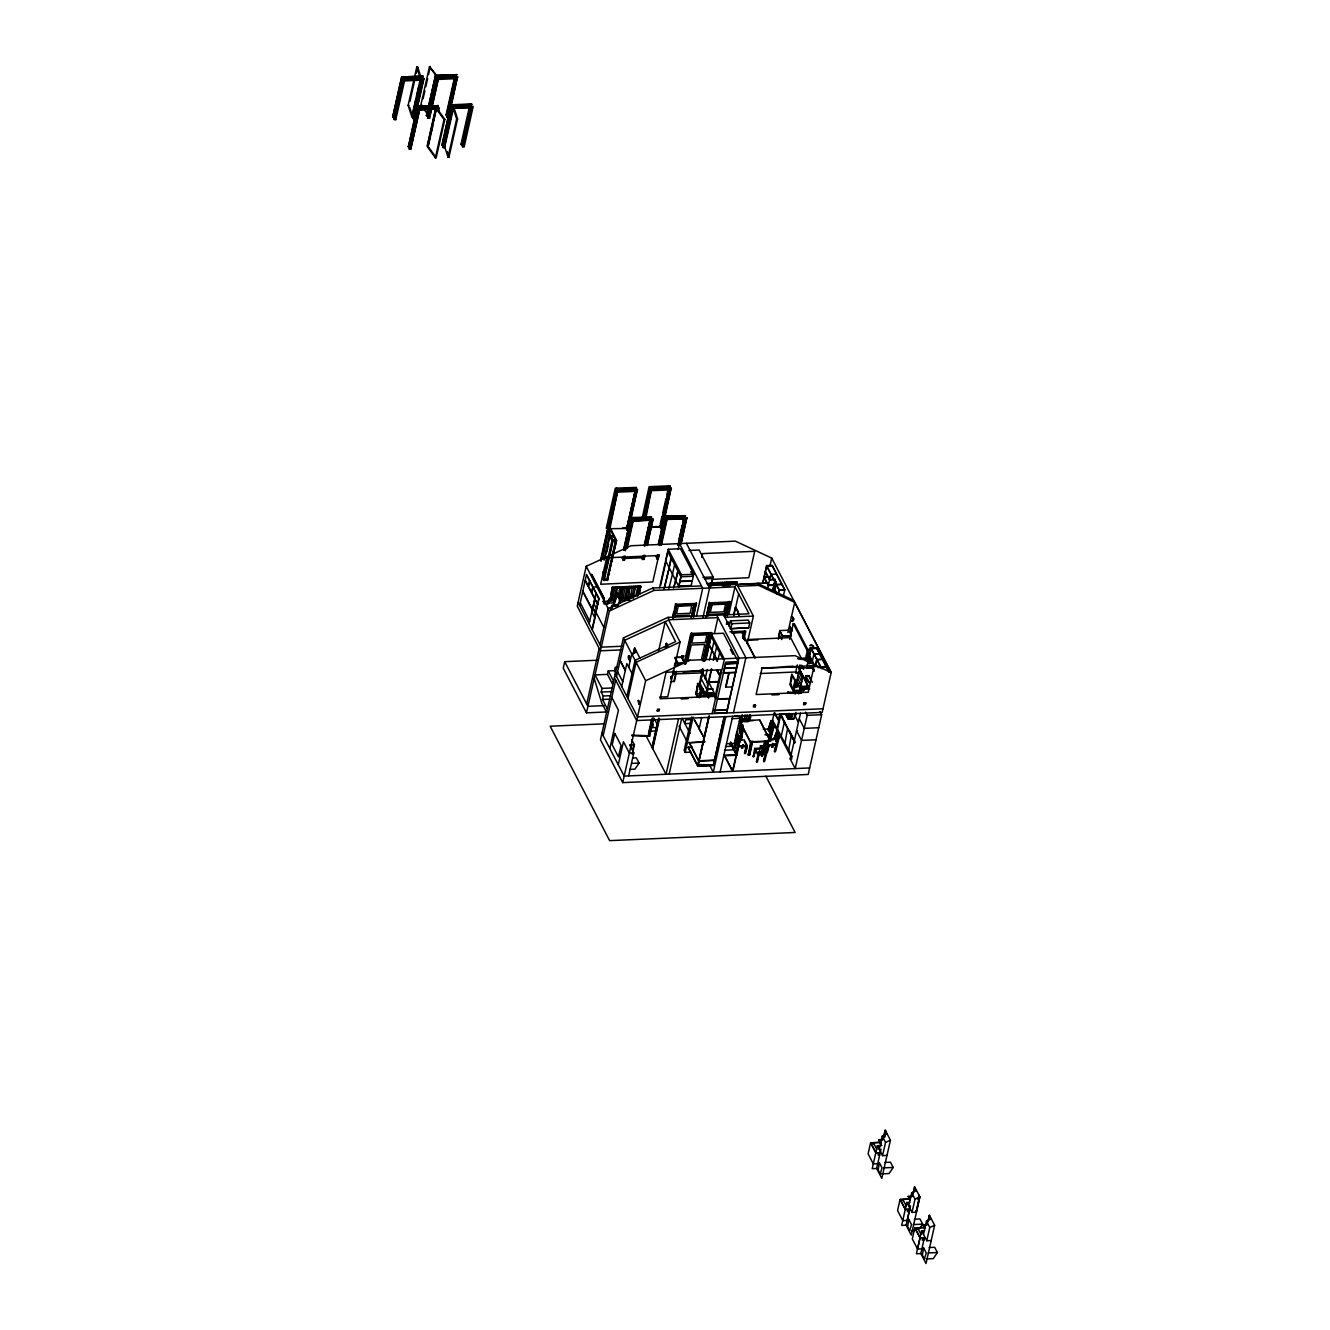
<?xml version="1.0" encoding="UTF-8"?>
<svg xmlns="http://www.w3.org/2000/svg" width="1330" height="1330" viewBox="0 0 1330 1330"><rect width="100%" height="100%" fill="white"/><g stroke="black" fill="none" stroke-linecap="round" stroke-linejoin="round"><path stroke-width="1.5" d="M788.79 713.927L789.355 713.429M702.423 693.13L703.055 688.874L703.088 693.096M796.653 684.119L797.302 679.863L797.318 684.086M628.774 657.635L628.924 656.754L629.572 657.801M629.107 657.469L630.038 658.899M638.333 702.04L638.782 701.276M639.447 704.185L638.333 700.411L639.181 704.202L639.331 703.038M790.087 628.109L790.286 626.58L790.535 629.489M793.029 619.049C794.343 616.688 793.229 621.958 793.145 619.414M793.195 619.281L793.245 618.118M800.461 685.948L800.494 690.187L800.461 685.948L794.858 686.646L795.739 680.91L791.683 674.41L790.02 684.734L793.412 691.251L803.653 690.802L800.444 683.52L796.437 683.687M726.995 623.288L727.693 623.654M754.01 706.38L754.043 705.665M804.434 704.085L804.933 703.37L804.75 704.252M735.473 742.19L738.682 746.695L737.153 753.512L736.288 753.495L739.164 737.003L736.803 732.481L735.557 740.943L737.286 732.148L733.661 748.457L734.775 748.923L736.305 742.107L734.775 748.923M736.238 740.594L737.286 732.148M739.962 737.286L738.948 737.003L737.901 745.448C741.658 743.204 739.929 727.444 738.765 745.448M738.665 744.484L738.765 743.753C730.769 728.541 744.351 757.036 736.305 739.912M737.069 733.661L739.447 738.217L737.219 732.448M695.956 692.98L697.552 697.153L695.789 693.745L698.117 683.404L701.509 689.921L700.611 695.657L706.446 695.407L700.312 695.806M696.188 693.412L697.668 683.853M696.637 692.947L698.117 683.404M699.43 697.169L700.627 689.538M699.646 697.602L700.844 689.954L697.452 683.437M790.419 684.385L791.915 674.842M792.348 674.393L791.367 680.694M794.858 680.511L793.362 690.054C795.024 689.073 794.625 683.803 800.677 686.38M791.683 674.41L795.074 680.943L793.412 691.251M629.057 658.034L629.589 659.397M789.987 627.76L790.835 630.054L790.934 628.625M742.007 715.091L739.497 728.84L741.492 723.686M742.439 715.075C734.958 723.686 753.379 723.304 750.27 715.274M742.655 715.623L741.458 720.494M745.133 714.792L744.418 718.749M747.111 714.709L746.396 718.665M749.505 714.759L748.873 720.71L749.937 714.742M748.973 719.547L741.691 719.596L748.973 719.547L748.94 718.499L741.841 718.815L748.94 718.499M436.772 76.541L427.977 115.527L429.607 118.204L427.745 117.705L436.789 77.589L457.503 76.674L449.207 115.361M651.318 489.473L650.52 487.395L643.421 518.866M402.824 77.057L393.78 117.173L392.666 117.223L401.643 76.957L422.874 76.159L401.643 76.957M392.666 117.223L401.71 77.107M394.678 115.178L403.273 77.024M412.716 116.342L414.943 118.852L413.381 118.919L422.125 80.133L404.519 80.914L395.775 119.7L393.929 119.201L402.973 79.069L423.971 78.736L408.36 146.982L410.272 148.927L409.241 149.11L410.804 149.043L419.582 110.074L437.72 108.894M394.212 119.767L402.973 79.069M395.259 117.19L403.688 79.8L402.94 78.038M395.692 116.757L400.064 97.373M400.945 93.499L404.004 79.916M421.76 76.209L412.699 116.791L411.785 116.757L408.127 105.403L413.58 81.213M414.495 77.173L416.756 67.099L417.687 67.132L421.327 78.487M409.956 101.396L414.495 81.246M416.323 73.183L417.687 67.132M411.785 116.757L420.413 78.453L416.756 67.099M416.19 98.503L412.2 116.209L413.381 118.919M417.071 94.563L418.85 86.699M419.748 82.759L420.629 78.836M421.726 78.57L412.865 117.921L421.959 78.57M421.893 80.033L422.807 76.026M416.406 106.516L418.185 98.653M419.066 94.713L422.79 78.204M408.36 146.982L417.105 106.284L438.119 105.934L417.105 106.284M417.354 106.25L423.688 78.154M409.241 146.932L418.285 106.816M409.241 149.11L418.202 108.844L439.365 107.913L438.534 112.069M410.804 149.043L409.906 147.347L415.625 122.011M416.506 118.104L418.268 110.324M418.8 107.979L430.654 107.846M409.923 147.347L415.825 122.127M416.689 118.254L418.435 110.49M410.272 148.927L419.316 108.794M410.721 148.894L419.765 108.777M437.254 76.059L429.507 66.616L420.862 104.904L421.71 104.804M423.073 98.752L424.902 90.689M425.8 86.666L427.628 78.603M428.526 74.563L430.355 66.5M427.745 117.705L428.642 117.672L427.612 115.677L426.415 115.594L435.459 75.461L456.705 74.68L435.459 75.461M426.498 115.727L435.542 75.611M427.612 115.677L436.656 75.561M428.044 118.27L436.789 77.589M429.773 115.959L428.925 116.076L430.737 108.013M432.549 99.95L433.464 95.91M428.642 117.672L435.741 86.184M436.622 82.244L437.637 78.254M430.388 111.404L432.15 103.64M433.015 99.767L434.76 92.003M436.955 82.31L437.819 78.437M430.222 113.948L437.952 79.684M429.607 118.204L438.335 79.418L455.941 78.653L447.196 117.439L448.759 117.356L446.548 114.846L454.976 77.456M435.525 108.728L427.229 145.569L428.842 148.245M427.745 146.549L436.606 107.198M427.961 146.549L430.155 136.807M431.036 132.9L436.822 107.198M432.699 126.383L428.16 146.549L436.207 157.705L435.359 157.821L427.312 146.666L435.941 108.362L444.004 119.517L435.359 157.821M437.055 106.749L418.119 107.58L419.15 109.559L438.085 108.728L437.221 105.984M436.922 109.392L437.819 105.369M436.207 157.705L444.852 119.401L436.789 108.245M446.099 114.862L454.527 77.489M445.085 77.971L456.439 77.473L455.592 74.729M455.558 77.09L446.681 116.442L455.774 77.074M448.493 110.639L450.288 102.626M451.269 98.752L453.015 90.59M453.912 86.566L456.622 74.53M442.99 147.48L444.104 147.431L441.893 144.92L450.92 104.804L471.651 103.89L462.591 146.616L464.22 146.699L473.197 106.433L452.034 107.364L443.056 147.63L444.619 147.547L453.497 108.196L471.452 107.78L462.674 146.766L461.045 144.072L469.34 107.231M442.175 145.485L450.92 104.804M451.635 102.759L457.503 76.674M443.073 145.452L452.117 105.319M444.17 143.906L452.599 106.5M444.403 143.906L452.832 106.483M444.835 143.823L452.566 109.542M444.104 147.431L453.148 107.314M453.929 107.564L457.587 118.919L448.958 157.223L448.027 157.189L456.656 118.885L453.015 107.531M470.438 105.718L461.56 145.07L470.637 105.702M464.22 146.699L462.009 144.621L471.053 104.488M466.215 127.963L467.129 123.939M463.039 146.599L472.084 106.483M597.685 660.212L564.718 661.675L563.255 668.175L586.464 712.847L606.497 711.966M614.443 677.735L636.688 720.561L822.189 712.398L831.167 672.531L771.716 558.101L735.39 541.144L630.969 545.749L586.214 566.297L577.237 606.131L600.445 650.802L622.49 649.838M579.647 605.549L586.48 574.46L599.015 598.567L592.05 629.439M636.538 487.395L615.308 488.176L606.264 528.309L607.827 528.226L609.439 530.919L607.893 530.986M616.488 488.276L607.444 528.392L608.475 530.387L607.594 530.421L616.937 488.26M600.562 560.08L607.345 529.988L613.13 540.579L615.807 540.462L611.202 530.387M607.827 528.226L616.605 489.257L622.623 488.991M600.994 560.046L607.777 529.955M600.994 561.393L607.544 532.316L611.9 540.678L603.155 579.464L604.119 580.445L613.213 540.196M629.057 528.077L637.353 489.39L616.638 490.305L607.91 531.302L611.019 531.152M608.475 530.387L616.904 492.998M636.455 489.423L635.258 488.21L616.322 489.041L617.519 490.255M608.724 529.938L610.038 524.087L608.924 529.922M602.54 559.415L608.192 533.879M611.118 520.23L617.236 493.081M609.439 530.919L617.669 491.136M589.107 623.77L594.71 598.866L585.25 580.661M593.779 603.803L592.881 607.793L595.591 613.014M604.053 560.229L609.971 534.028M604.817 558.7L609.689 537.054M606.763 552.133L608.575 544.07M594.61 617.303L598.816 598.65L596.106 593.429L594.909 598.783L597.619 604.003M592.266 629.855L596.156 612.631L603.887 627.511M603.67 580.462L612.864 539.747M613.895 536.788L613.928 535.658M606.796 579.448L615.84 539.332M611.052 529.673L616.571 540.312L607.311 580.445L615.99 539.614M607.311 580.445L616.571 540.312M603.371 602.124L604.219 598.334L591.7 574.227M617.552 587.029L615.591 599.082L610.337 599.315L612.199 587.262L640.611 585.998L639.564 594.41M586.68 703.936L599.182 648.392M600.013 644.751L608.159 608.558L652.698 588.01L701.475 585.865M610.337 599.315L612.199 587.262M608.591 528.708L626.862 528.476L635.507 490.171L634.743 488.077M635.408 489.789L626.53 529.157L635.624 489.789M628.608 530.072L627.045 530.138L635.274 490.371M612.016 599.231L613.895 587.178M586.464 712.847L609.423 610.969L586.214 566.297M612.116 599.231L614.576 588.309M623.537 549.606L637.353 489.39M623.837 550.171L630.769 517.503L651.783 517.17L631.068 518.068M624.684 550.288L631.966 518.035M613.812 599.148L616.355 588.226L615.674 587.095M623.737 556.173L622.906 560.329L624.468 560.263L625.283 556.189M625.167 550.304L631.883 520.063L653.047 519.132L647.245 545.367M625.349 550.77L628.425 537.137M629.306 533.23L631.052 525.433M626.43 546.913L628.608 537.22M629.489 533.347L631.235 525.583M624.834 556.206L623.953 560.146L621.725 557.636L623.288 557.569M626.613 548.342L632.997 520.03M627.095 548.575L633.429 519.997M617.785 597.17L619.913 588.076L619.231 586.946M619.148 598.916L621.609 588.01M620.345 597.702L621.027 598.832L622.806 586.796M621.027 598.832L623.487 587.927M607.411 708.957L602.473 699.464L603.238 696.006L601.177 692.049L602.008 688.408L595.009 674.925L607.477 674.376L612.415 683.886L613.18 680.428L608.242 670.935L614.493 670.653L616.372 674.31M641.974 518.933L649.123 486.697L670.287 485.766L660.877 528.658L662.423 528.592L660.212 526.065L661.326 526.032M607.477 674.376L608.242 670.935M643.487 517.071L650.32 486.78M643.67 518.899L650.453 488.808L671.185 487.894L663.786 522.574M644.418 517.453L650.453 488.808M644.967 517.087L648.508 501.344M651.351 488.775L649.406 497.403L651.617 489.074M645.815 514.86L648.874 501.294M645.898 517.802L651.5 489.656M628.059 598.533L630.021 586.464M614.493 670.653L615.258 667.211L618.384 667.078M631.035 597.237L631.933 593.596M609.423 610.969L653.961 590.42L735.008 586.863L749.006 613.795L667.959 617.369L623.421 637.901L600.462 739.796L622.706 782.622L808.208 774.459L821.674 714.709L819.995 711.484M644.468 544.203L650.27 518.417M634.044 591.7L635.358 586.231L633.396 598.284M644.269 546.081L650.902 517.204M644.784 545.599L650.387 518.833M644.984 555.391L644.069 559.398L642.506 559.465L643.404 555.541M645.615 545.699L651.384 520.113L633.246 521.293M643.77 555.375L642.889 559.315L641.758 557.137M645.998 545.533L651.933 519.182M603.172 735.689L615.69 680.145M616.505 676.521L624.668 640.312L669.206 619.78L717.967 617.635L714.443 633.329M635.59 596.389L637.735 587.295L637.053 586.164M644.9 555.242L644.069 559.398M647.161 545.217L653.047 519.132M638.982 593.28L640.611 585.998M621.692 686.563L626.862 663.604L632.033 673.529M628.575 655.856C632.681 665.283 628.309 650.819 628.226 657.851L630.054 661.392L628.758 667.145M628.841 655.856L629.855 660.544L630.204 659.015M629.09 656.87L629.389 658.134M628.824 658.533L629.157 657.003M660.212 524.12L661.991 516.256M662.872 512.316L665.981 498.55M666.862 494.61L668.807 485.965M609.805 748.457L618.433 710.154L611.8 697.386M670.287 487.944L669.256 485.949M668.092 492.15L660.378 526.414L652.382 526.78M669.223 488.31L660.362 527.661L669.439 488.293M665.233 510.354L667.012 502.474M667.893 498.534L669.672 490.67M633.146 653.762L634.759 648.142L639.913 658.067M633.479 653.861L634.759 648.142M634.011 652.165L634.875 648.358M658.267 544.103L670.719 489.906M634.31 652.747L635.025 648.641M658.566 544.668L664.601 516.023L685.615 515.674L664.884 516.589M634.46 653.03L635.308 649.206M634.61 653.313L635.457 649.489M659.397 544.868L665.781 516.555M659.181 554.843L658.284 558.783L656.654 558.7L657.569 554.693M659.83 544.668L665.698 518.584L686.862 517.653L681.06 543.87M656.737 558.849L657.635 554.826M659.896 544.801L665.698 518.584M660.046 545.383L665.748 520.047M661.043 542.889L664.684 526.763M665.582 522.74L666.496 518.7M658.666 554.726L657.768 558.65L655.557 556.139L657.402 557.071M660.877 544.884L666.812 518.534M661.392 545.001L667.161 519.415L685.116 519.016L684.235 517.304M627.926 698.499L636.089 662.29L680.079 642.008L668.658 620.029M618.284 764.767L623.454 741.774L629.356 753.129L633.812 752.93L628.625 775.905M659.547 587.777L668.225 549.29L680.461 548.741L693.728 574.261L690.985 586.43M660.628 585.3L665.582 563.288M663.886 589.406L671.484 558.035M690.952 585.832L678.699 586.38L665.748 560.994L667.843 551.734L671.002 557.835L669.273 567.079M664.136 589.09L669.323 567.611M639.181 704.202L639.514 702.672M622.706 782.622L645.665 680.727L623.421 637.901M679.164 538.833L682.224 525.267M683.088 521.393L684.102 516.938M677.835 545.566L684.717 515.707M678.583 544.12L684.202 517.337M668.674 589.456L672.548 573.829M632.581 750.103L633.828 744.551M678.184 549.506L685.299 517.719M632.265 754.393L634.427 744.817L631.634 739.646M679.813 544.053L685.748 517.702M680.993 543.737L686.862 517.653M658.533 651.218L665.216 621.625L675.59 641.609L635.058 660.312L626.846 696.504M673.612 588.06L675.889 580.262M674.194 586.281L675.54 580.279M678.699 586.38L680.86 576.804L671.118 558.051M678.749 586.962L681.475 574.809L668.225 549.29M665.382 647.427L666.28 643.421L666.845 644.734M665.815 647.411L666.729 643.404M672.864 615.773L673.761 611.767M672.714 618.35L675.574 603.737M672.93 618.749L676.022 605L696.072 604.119L693.412 615.89M673.562 618.151L676.654 604.385M648.475 733.678L651.65 719.563M674.51 617.22L676.621 604.585M631.833 735.706L648.209 736.255L652.299 718.117M652.664 718.549L648.774 736.221L652.714 718.765M649.672 733.794L653.213 718.05M646.031 736.205L649.672 736.188L653.612 718.732M653.363 724.185L652.581 727.643L657.253 727.427M657.685 709.588L657.336 711.134L657.602 709.422L659.464 709.522L657.602 709.422M657.253 710.952L659.131 711.051L659.381 709.339M658.599 718.466L651.999 747.693L658.882 718.167M652.564 748.308L659.032 718.449M659.53 718.582L652.747 748.674M671.002 676.671L671.234 679.331M680.079 642.008L667.743 696.737L659.78 697.086M701.774 557.37L702.622 553.596L754.725 551.302L748.773 577.719L712.697 579.315M674.027 680.894L675.756 673.229M676.538 671.301L674.41 681.509L670.586 681.675M683.703 655.906L681.825 655.823L681.575 657.519L683.354 657.436L683.62 655.74L683.171 657.253M681.575 657.519L681.825 655.823M675.091 657.535L678.267 663.637L681.342 663.188A4.406 2.51 12.7 0 0 683.687 660.761L681.708 656.954M691.151 617.386L694.21 603.803L692.115 616.438M691.401 617.253L694.476 603.604M682.772 656.139L682.423 657.12M681.276 663.487A4.406 2.51 12.7 0 0 683.62 661.06L683.52 660.428M693.429 617.436L696.288 602.823M684.119 663.753L690.819 633.512L711.982 632.581L706.18 658.799M684.634 663.803L691.268 634.36L711.317 633.479L705.399 659.481M689.821 641.692L691.633 633.629M685.116 663.753L691.933 633.462M685.549 663.72L692.381 633.446M685.598 663.969L692.199 634.726L691.317 633.03M696.521 615.757L702.722 588.276L679.514 543.604M678.549 718.732L666.047 774.26L645.998 735.689M702.988 617.419L709.621 587.976L686.413 543.305M710.852 586.464L712.631 578.567L704.451 578.916M711.317 585.034L713.146 576.954L699.148 550.005L688.94 550.454M669.156 774.126L681.675 718.582M706.114 617.286L709.405 602.257L706.529 616.854M708.441 610.985L710.253 602.922M708.258 612.798L710.436 603.089L708.325 615.724M701.359 659.746L704.817 644.435L691.268 645.017L687.826 660.345L795.041 655.673L831.167 672.531L794.708 602.34L758.615 585.383L737.901 586.297M702.971 660.495L708.923 634.194M703.021 660.927L709.223 633.379M703.271 661.06L709.621 632.847M691.683 717.036L684.169 750.403L685.199 752.381L690.985 752.132M702.34 668.973L701.459 672.913L700.577 671.218M704.119 661.11L710.32 633.562L692.199 634.726M702.722 668.824L701.824 672.747L700.694 670.569M704.484 660.944L710.868 632.631M703.171 669.372L699.597 685.183L704.335 694.293M699.713 685.415L700.062 683.886M715.889 693.794L705.681 694.243L700.129 683.57L703.238 669.821M705.249 660.877L711.234 635.906M685.199 752.381L693.163 717.053M724.351 716.82L713.379 765.548L697.785 766.246L688.059 747.527L692.032 746.961M714.31 760.477L698.716 761.176L689.139 742.739L704.817 741.675M705.149 678.948L707.277 669.472M709.422 659.996L711.916 650.52M705.681 694.243L711.334 669.123M713.296 660.428L716.77 646.58M706.031 694.227C712.182 688.009 700.661 659.597 700.129 683.57M711.7 669.106L708.275 684.268L702.739 673.595M713.828 659.63L714.676 655.84M724.035 615.923L725.798 608.043M701.691 717.485L699.098 728.973L704.335 738.167L694.31 719.746L698.599 727.111M724.767 615.674L727.493 603.571M724.983 615.89L728.042 602.324L725.931 614.942M725.216 615.757L727.859 604.069M726.596 614.443L729.239 602.656L709.206 603.537M727.244 615.94L730.419 601.908L729.222 601.376M717.868 659.663L719.829 652.481M728.823 614.344L735.008 586.863M736.005 585.416L736.82 581.775L710.187 582.939M715.474 698.466L712.78 692.83L706.097 693.13M726.729 622.44L728.508 622.357L728.258 624.069L726.479 624.136M688.142 747.144L697.868 765.864L713.462 765.166L697.718 765.581L708.641 717.119M697.785 766.246L709.223 715.49M729.173 626.613L730.469 620.877L748.291 620.096L749.754 622.922L748.674 627.71L730.286 628.741L748.674 627.71M697.868 765.864L709.09 717.103M739.231 584.402L768.275 582.74M733.611 614.992L735.424 607.012L737.518 610.387A23.84 8.479 87.5 0 1 739.081 615.258M730.868 628.492L731.949 623.704L730.469 620.877M733.811 615.507L738.682 593.928M712.115 713.645L724.501 658.683M723.703 672.781L725.731 663.82M728.823 672.797L725.582 687.161L732.298 686.928M725.964 687.211L729.173 672.781M724.218 716.504L713.312 764.883L698.383 764.6L697.718 765.581M742.739 637.835L744.251 631.168M742.739 638.3L744.069 632.448L731.816 632.997M716.72 615.225L738.965 658.051L726.579 713.013L729.638 698.732L717.385 699.248M725.365 663.82L737.618 663.288L736.654 667.544L724.418 668.092M743.171 637.901L744.7 631.135M725.764 716.654L713.246 772.181L709.538 765.033M744.069 639.264L745.814 631.085L729.871 631.8M747.194 643.554L753.379 616.073L736.87 584.302M720.145 771.882L732.664 716.338M733.495 712.697L745.881 657.735L723.62 614.909M783.37 595.99L784.8 589.639L772.198 565.35L766.629 565.599L762.705 582.989L768.391 582.972M762.822 583.222L764.118 577.469L769.688 577.22M774.742 581.393L773.944 584.984L768.374 585.217L764.185 577.17L765.398 571.8L769.588 579.863L775.141 579.614M776.421 573.945L772.248 565.898L766.679 566.131L765.465 571.501L769.654 579.548L775.224 579.315M769.904 566.148L771.716 558.101M767.443 589.356L770.851 574.194L766.679 566.131M734.725 715.922L738.632 715.756L739.962 718.3L734.31 743.387L726.513 743.736M739.513 721.143L759.63 719.863L770.502 741.325L750.452 742.207L739.513 721.143L753.528 720.511M734.493 748.374L736.022 741.575M739.497 728.84L741.874 721.99M739.33 732.049L741.675 721.442L748.225 721.708M739.779 732.896L741.575 724.9M737.535 746.147L736.005 752.963L737.153 753.512M740.212 733.977L742.024 725.997M775.257 579.863L772.697 591.251L773.877 585.283L768.308 585.533L764.118 577.469M736.122 755.257L732.498 771.35L724.035 755.058M740.66 734.842L742.905 724.85M736.87 752.963L738.399 746.163M743.57 728.94L741.575 734.094L742.888 726.729M739.68 741.458L741.708 736.355L740.943 739.763M739.962 742.007L740.827 736.355M741.575 734.094L743.32 726.296M723.786 755.806L737.153 755.207L730.685 741.974M742.423 734.044L742.971 730.104M741.325 739.812L742.207 735.922L739.114 729.987M774.492 592.083L776.205 584.485L770.984 574.41M743.52 744.75L741.941 748.225L742.705 744.833M778.25 593.529L779.048 589.955L784.617 589.705M778.266 594.227L779.23 589.872L766.629 565.599M753.578 705.199L753.329 706.895L755.108 706.829C757.285 703.853 750.851 705.814 755.44 705.299M744.418 753.013L746.812 746.197C747.261 748.474 744.052 755.357 745.282 753.013M755.357 705.116L755.108 706.829M744.7 753.545L745.947 746.197M745.565 753.561L747.327 745.764L744.235 739.829L735.424 740.677L738.034 745.714L747.327 745.764M750.452 742.207L739.596 720.76M752.83 741.076L749.688 755.058L748.341 755.124L750.602 742.29M748.341 755.124L751.5 741.143M749.688 755.058L751.483 744.235M759.63 719.863L770.502 741.325M779.729 630.586L782.522 635.973L791.433 635.59L788.64 630.204L779.729 630.586L778.333 639.231M753.295 756.72L755.673 749.871L753.295 756.72L754.692 748.391L762.157 748.058M754.143 756.67L754.941 751.034M782.522 635.973L781.724 639.547L778.931 634.161M757.834 754.559L759.031 755.058L756.637 761.907L757.834 754.559L754.825 749.904M756.637 761.907L760.926 746.047M757.501 761.874L758.682 754.526M793.661 600.395L757.585 583.405L758.615 585.383M787.892 632.548L794.708 602.34M791.45 631.534L790.02 626.596M790.286 626.58L789.688 628.126M764.817 740.843L763.503 746.679L764.384 746.695M763.786 747.227L764.933 742.123M764.767 744.983L765.531 741.591M765.049 745.532L765.814 742.123M764.833 747.593L766.196 741.608M764.384 752.431L767.077 740.461L768.424 740.394L765.265 754.376M789.688 639.414L793.229 623.704L794.343 623.654L808.407 650.736L807.027 658.732L800.261 659.032M791.716 631.517L790.652 628.059L792.065 629.988M765.731 749.538L767.526 741.542M763.503 761.059L765.881 754.21L763.719 761.591L764.351 761.009M772.148 722.024L774.176 713.013L779.264 721.492M763.719 761.591L765.033 754.243M766.695 750.386L767.46 746.978M764.567 761.558L768.507 745.847L760.76 745.781M767.427 752.547L768.956 745.731L766.595 752.63L768.358 744.85L766.812 741.874M769.255 739.779L771.234 734.592L770.087 739.713M769.538 740.328L770.403 734.675M770.419 740.012L774.376 725.382L770.768 733.977L774.376 725.382M773.844 743.869L772.198 747.277L772.697 743.32M772.198 747.277L772.963 743.869M779.729 714.11L778.449 719.863L774.758 712.764M789.222 713.711L780.328 713.861L776.57 730.519L777.468 730.702L771.383 720.877L773.345 726.662L774.16 725.399L771.816 720.877M774.309 751.317L776.67 744.434L775.124 751.234M788.175 691.999C785.93 694.493 790.569 689.954 792.896 693.479M774.592 751.866L775.839 744.501M775.407 751.783L779.796 735.207L776.338 744.085L779.181 735.274L776.803 730.702L778.782 736.488L779.596 735.224M781.342 735.673L784.55 721.508M800.743 672.531L795.656 672.764L797.269 664.867M794.908 714.06L793.777 719.064L788.108 719.314L786.412 714.991L789.239 714.858L791.101 718.466L788.274 718.582L786.412 714.991M786.396 715.706L791.865 715.108L791.034 718.832L788.358 718.948M794.06 693.445L793.162 689.838M814.259 671.318L812.248 667.461L798.881 668.042L809.488 689.322M789.239 714.858L788.108 713.445M798.582 684.534L796.803 681.126L799.563 668.907M797.136 682.623L796.803 681.126M790.668 714.842L786.246 715.723M785.033 742.755L787.56 728.624M792.647 714.16L791.599 718.799L793.86 718.699M805.531 658.633L807.293 650.786L793.229 623.704M800.444 683.52L803.653 690.802M803.104 675.723L801.026 684.9L797.501 678.084M806.778 661.027L807.393 659.481L807.044 661.01M796.072 713.645L795.756 715.058L795.789 712.381M800.876 691.949C801.741 695.158 801.475 689.223 797.784 693.279M829.172 672.016L816.653 647.91L811.084 648.142L806.678 667.71L812.364 667.693M801.175 693.063L801.392 692.099M806.795 667.926L809.471 656.056L814.193 665.15M811.134 648.691L813.877 653.978L819.446 653.728L816.703 648.442L811.134 648.691L809.538 655.757L812.298 661.043M788.723 749.854L791.25 735.706M805.614 676.072C816.687 692.631 798.466 672.897 808.956 675.923L812.281 682.307M810.519 662.49L811.616 659.231L810.901 662.39M805.531 712.132L807.194 715.341L795.19 768.574L790.186 758.931L800.51 713.129M810.535 679.497L808.956 675.923M813.877 653.978L812.414 661.259L814.243 664.801M804.002 703.154L803.653 704.684L803.902 702.988L805.781 703.071L803.902 702.988M812.248 667.461L806.761 668.308M803.569 704.518L805.431 704.617L805.697 702.905M815.556 664.801L816.753 659.497L822.322 659.264M815.672 665.033L816.869 659.73L822.439 659.481M880.227 1152.611L875.838 1152.811L870.734 1142.902L880.876 1142.37L870.601 1142.736L868.108 1153.858L873.328 1163.916L877.734 1163.717M881.823 1145.529L877.384 1145.728L872.197 1168.688L876.653 1168.488L881.807 1178.413L890.435 1140.192L885.265 1130.267L883.652 1135.87M880.56 1143.517L878.798 1139.677L882.837 1139.494M875.888 1152.827L870.601 1142.736M880.144 1152.761L878.532 1152.827L878.049 1155.005L879.662 1154.939M879.28 1149.27L882.255 1136.053L886.728 1133.991L884.882 1130.45M881.075 1144.881L880.726 1143.767M876.653 1168.488L881.025 1149.07M884.084 1136.202L885.265 1130.267M884.234 1136.485L885.531 1130.766M884.384 1136.768L885.68 1131.049M884.683 1137.333L885.83 1131.331M886.994 1155.454L882.538 1155.654L885.564 1142.437L882.255 1136.053M900.077 1199.461L897.567 1210.566L902.804 1220.641L907.21 1220.441L909.67 1209.269L905.381 1209.452L900.077 1199.461L910.435 1199.012L900.194 1199.627M909.82 1202.32L906.844 1202.453L901.674 1225.412L906.129 1225.213L911.283 1235.138L919.895 1196.917L914.741 1186.992L912.713 1194.407M910.152 1200.259L908.274 1196.401L912.314 1196.219M908.739 1205.994L911.715 1192.777L916.187 1190.716L914.342 1187.175M906.129 1225.213L910.501 1205.795M913.461 1192.711L914.741 1186.992M915.755 1210.832L916.453 1212.179L912.014 1212.378L915.04 1199.161L911.715 1192.777M918.199 1199.095L919.047 1195.288M918.348 1199.377L919.196 1195.57M918.481 1199.66L919.346 1195.853M916.204 1211.68L919.496 1196.136M916.353 1211.963L919.795 1196.701M925.165 1227.374L914.807 1227.823L912.314 1238.928L917.534 1249.003L921.939 1248.803M924.55 1230.682L921.59 1230.815L916.403 1253.774L920.859 1253.575L926.029 1263.5L934.641 1225.279L929.487 1215.354L927.459 1222.769M917.534 1249.003L920.111 1237.814L914.957 1227.889L925.048 1227.657M923.486 1234.356L924.782 1228.604L923.003 1224.747L927.043 1224.581M922.771 1237.798L922.255 1240.092L923.868 1240.025M929.088 1215.537L930.934 1219.078L926.461 1221.139L924.849 1228.305L923.003 1224.747M920.859 1253.575L924.4 1237.632M928.19 1221.073L929.487 1215.354M931.2 1240.541L926.744 1240.74L929.77 1227.524L926.461 1221.139M421.876 78.952L421.078 76.857M768.308 745.299L765.897 753.794L768.092 745.864M766.097 752.747L758.815 752.797L766.097 752.747L766.18 751.799L758.998 752.115L766.18 751.799M767.726 746.862L760.444 746.911L767.726 746.862L767.925 745.465M614.826 599.015L608.99 599.265L607.677 603.554L609.755 600.246L614.876 600.013L617.187 593.213L620.578 599.747L619.448 603.587M613.911 603.271L617.187 593.213M614.593 603.255L617.419 593.645M618.783 603.62L619.913 599.764L616.521 593.246M619.231 603.155L620.362 599.315M628.807 657.569L630.121 661.093L631.75 653.928L636.206 651.866L634.377 648.325M880.177 1173.941L882.056 1167.939L879.329 1162.703L878.199 1170.101L880.177 1173.941L889.088 1173.542L893.195 1167.457L890.468 1162.204L884.899 1162.453M771.018 720.594L768.391 729.389L772.032 720.877L771.018 720.594L768.391 729.389M764.916 734.825L771.733 734.16L769.156 727.676L771.949 732.215L771.3 732.98M771.899 720.611L769.122 729.123L763.204 729.089M770.369 729.322L772.198 723.736L770.087 729.339L771.034 730.586L772.846 725L771.034 730.586M770.918 734.243L773.744 725.432M782.705 717.951L780.86 714.41L777.235 730.503L773.811 739.214L777.319 730.436L791.051 757.086M768.358 744.85L777.169 744.002L774.592 737.518L777.368 742.04L776.72 742.805M775.806 739.148L777.618 733.562L775.523 739.164L776.454 740.411L778.283 734.825L776.454 740.411M788.823 713.695L788.64 713.894M812.497 646.064L813.511 646.131L813.179 648.458M658.799 710.187L658.4 709.771M607.677 603.554L608.99 599.265M610.636 609.223L612.166 605.366L618.001 605.117M611.301 609.19L612.914 606.33M813.046 647.959L812.996 645.748M632.615 758L636.339 757.834L639.065 763.071L634.959 769.172L629.605 769.405M919.595 1228.737L922.671 1224.165L919.944 1218.928L914.375 1219.178M929.105 1247.523L934.674 1247.291L937.401 1252.527L933.294 1258.629L926.179 1258.945M645.665 680.727L690.204 660.195M885.564 1142.437L890.435 1140.192M915.04 1199.161L919.895 1196.917M929.77 1227.524L934.641 1225.279M798.432 693.778L801.525 692.431M804.8 703.504L804.517 704.252M444.004 119.517L444.852 119.401M774.509 725.648L773.545 725.465M737.435 732.431L736.471 732.231M767.111 735.557L770.685 735.224M768.956 745.731L776.121 745.049M907.575 1209.569L907.509 1211.73L909.138 1211.663M922.305 1237.931L924.35 1237.848M455.409 75.494L436.473 76.325L429.507 66.616M408.942 77.772L420.978 77.24M438.767 76.458L454.81 75.76M403.256 79.634L423.971 78.736M437.088 78.154L457.803 77.24M413.78 79.484L422.624 78.969L421.593 76.99L402.658 77.822L403.688 79.8M451.219 105.369L471.934 104.455M452.516 106.882L460.562 106.533M470.338 106.101L471.452 107.78M422.79 108.378L430.604 108.029M452.699 107.065L460.529 106.716M392.599 117.073L394.229 117.156M426.415 115.594L427.977 115.527M446.548 114.846L447.661 114.796L446.032 114.729L447.196 117.439M393.929 119.201L394.81 119.151M408.061 146.4L410.139 147.331M441.893 144.92L443.439 144.854M461.045 144.072L462.607 144.006M462.009 144.621L462.906 144.571M669.073 486.714L650.137 487.545L651.168 489.54M628.625 488.725L632.648 488.559M650.437 487.777L654.443 487.595M658.45 487.412L668.475 486.98L669.007 488.127M616.937 490.87L637.652 489.955M650.752 489.374L671.467 488.459M665.183 489.058L669.09 488.875L669.605 489.872L652.016 490.654M618.184 492.133L635.79 491.369M638.4 519.365L650.42 518.8L651.284 520.495M668.209 518.052L680.195 517.52M631.95 520.213L653.113 519.282M665.781 518.717L686.945 517.786M627.494 527.511L625.865 527.445L627.045 530.138M622.573 528.093L626.58 527.91M650.669 527.428L660.678 526.996M610.42 532.017L611.301 531.967M613.762 536.422L610.37 535.807L610.071 537.154L611.168 537.104M613.163 540.312L607.345 529.988M611.9 540.678L615.807 540.379M635.757 557.403L642.457 556.721L640.894 556.788L642.506 559.465M624.069 558.5L642.058 557.702M674.709 564.252L672.614 573.513M677.934 570.47L675.84 579.73M678.051 570.686L675.956 579.963M681.475 574.809L693.728 574.261M606.214 578.816L607.095 578.783M603.155 579.464L607.012 579.448L607.544 580.429M606.946 579.73L604.119 580.445M680.86 576.804L693.113 576.256L690.736 571.684M702.938 577.403L713.146 576.954M770.851 574.194L776.537 574.178L781.774 584.236L776.205 584.485M764.185 577.17L769.754 576.921M679.863 581.277L692.099 580.745M679.78 581.592L692.032 581.044M594.543 586.979L598.134 587.062L601.21 592.964M707.161 583.538L711.533 583.355M707.078 583.853L711.467 583.654M612.798 588.392L641.21 587.145M710.769 584.086L737.402 582.906L736.82 581.775M678.782 586.064L691.018 585.533M708.375 585.566L759.48 583.521M722.389 585.832L730.303 585.483M779.23 589.872L784.8 589.639M609.739 598.168L611.434 598.101M609.207 599.697L615.042 599.431M602.789 601.409L615.341 600.861M619.281 600.678L629.838 600.212M604.119 603.271L614.36 602.823M603.953 604.036L608.043 603.853M618.217 605.532L612.166 605.366M614.41 605.832L617.818 605.682M675.873 604.302L696.588 603.388M709.688 602.823L730.419 601.908M677.136 605.582L694.726 604.801M710.952 604.086L728.557 603.321M676.089 615.807L689.622 615.208M709.888 614.31L723.437 613.712M724.883 617.32L753.379 616.073M726.828 622.606L728.508 622.357M726.38 623.97L728.175 623.886M731.949 623.704L749.754 622.922M791.45 621.16L793.013 621.093M691.766 634.227L710.702 633.396M731.749 632.465L744.517 631.9L732.464 632.548M791.716 629.605C791.25 634.161 790.918 625.682 791.466 630.752M791.367 635.89L782.456 636.289L779.663 630.902M747.46 639.531L790.619 637.619L802.04 659.63M713.994 641.243L711.982 650.204M747.892 640.279L758.067 639.83M621.858 646.247L601.26 647.161L578.051 602.49M709.206 644.867L714.742 655.54M709.139 645.183L716.338 658.599M810.901 645.466L812.447 645.399M682.091 656.172L683.354 655.939M807.293 650.786L808.407 650.736M675.889 657.203L683.354 657.436M676.737 657.469L683.271 657.269M675.025 663.471L680.777 663.221M798.05 658.533L806.944 658.151L809.538 663.105M797.967 658.849L806.878 658.45M738.167 661.609L725.914 662.14L714.227 713.312L726.463 712.78M802.073 659.181L807.144 658.965L809.671 663.82M674.293 665.2L678.117 665.033M725.365 663.836L737.618 663.288M808.574 661.742L807.127 659.497M724.351 668.392L736.587 667.86L735.606 672.265L723.354 672.797M699.829 670.22L701.392 670.154M784.9 666.596L793.112 666.23M683.005 671.933L700.993 671.135M761.458 668.358L797.717 666.762M815.157 666.563L820.843 666.546M820.677 667.045L826.246 666.796L828.989 672.099M674.194 673.977L703.021 672.847M817.917 667.594L820.81 667.461M723.287 673.096L735.523 672.564L729.705 698.416L717.452 698.948M760.295 673.529L796.554 671.933M670.985 678.583L671.583 677.801M671.201 677.868L670.736 676.687M800.627 672.315L795.656 672.764M805.531 676.455L808.873 676.305M718.815 681.492L708.607 681.941L716.504 697.552M708.541 682.24L718.749 681.791M602.008 688.408L611.783 687.976M601.177 692.049L611.867 691.567M790.868 683.936L793.578 690.486L803.835 690.037M699.397 689.472L703.287 689.306M706.829 689.139L712.947 688.874M706.762 689.455L712.88 689.173M800.643 686.596L808.441 686.263L800.577 686.912M794.758 687.211L799.663 686.563L800.261 689.755M603.238 696.006L610.37 695.69M801.009 687.909L809.022 687.56M702.19 692.714L706.197 692.531L708.74 697.419M695.789 693.745L712.714 693.13M802.672 689.339L808.69 689.073M705.598 694.543L715.806 694.094M602.473 699.464L609.589 699.148M707.294 695.989L715.59 695.856M681.176 698.948L688.208 698.632M772.032 694.958L779.064 694.642M604.518 705.615L587.927 706.346L564.718 661.675M727.178 709.605L713.761 710.503L727.111 709.904M823.004 708.757L637.519 716.92L615.258 674.111M691.783 719.53L685.765 719.796L684.9 723.636L690.918 723.37M603.754 723.852L550.171 726.213L609.622 840.643L795.124 832.48L765.864 776.171M732.165 718.649L739.962 718.3M807.194 715.341L821.674 714.709M790.17 716.671L787.177 717.518L790.951 717.352M650.021 731.168L656.488 730.885M739.281 728.291L740.345 728.79M649.156 735.191L649.672 736.188M818.731 727.726L804.268 728.358L799.247 718.715M797.651 730.735L796.537 730.785L801.541 740.428L816.021 739.796M741.359 733.545L742.207 733.512M738.516 736.571L737.834 742.107M738.865 736.887L740.212 736.837L739.763 735.989M630.503 744.983L634.427 744.817M689.139 742.739L704.717 742.04M737.169 740.843L737.585 735.324L739.447 738.217M750.536 741.824L770.585 740.943M793.944 742.273L795.057 742.223L780.328 713.861M688.059 747.527L691.949 747.344M793.811 742.855L794.924 742.805L780.195 714.443M725.482 746.546L730.835 746.313L729.355 743.487M768.507 745.847L760.245 745.664M724.518 750.22L733.794 749.804M755.324 749.322L759.147 749.156M723.919 755.224L737.269 754.642M747.909 754.276L749.239 754.21M759.031 755.058L765.249 754.792M752.946 756.172L753.794 756.138M631.634 763.403L639.065 763.071M714.393 760.095L698.799 760.793L689.223 742.356M790.619 757.019L792.397 756.936L772.58 720.112M790.186 758.931L791.965 758.865M756.305 761.375L757.152 761.342M809.671 767.942L624.169 776.105L601.925 733.279M878.731 1139.976L882.771 1139.81M883.918 1167.856L893.195 1167.457M908.191 1196.701L912.247 1196.518M905.298 1209.535L909.703 1209.336M913.394 1224.581L922.671 1224.165M922.937 1225.063L926.977 1224.88M911.432 1230.583L915.007 1230.416M920.044 1237.898L924.45 1237.698M928.124 1252.943L937.401 1252.527M771.167 720.877L772.032 720.877M770.984 722.09L773.761 726.612M776.404 731.932L779.197 736.454M737.153 735.906L742.207 735.922M768.624 738.915L774.542 738.948M769.688 739.896L773.462 739.929M730.885 743.121L732.032 743.67L731.168 743.653M738.682 746.695L746.23 746.745M771.915 746.729L773.079 747.277M408.127 105.403L409.058 105.436M456.656 118.885L457.587 118.919M631.65 735.141L645.981 735.623M698.383 764.6L713.462 765.166M793.461 618.018L793.528 620.362L793.079 619.414M791.084 693.479L787.792 692.165M811.965 649.057L811.682 647.959L813.229 647.893M810.186 665.549L814.359 669.904M809.804 665.648L813.977 670.004M424.32 109.692L428.925 116.076M754.692 748.391L758.399 754.127L766.313 753.778L764.035 747.975M811.084 648.142L821.824 668.807M775.124 590.071L776.936 593.579M775.041 590.387L776.87 593.878M801.475 665.15L803.719 669.04M801.608 665.815L803.287 669.057M799.845 664.867L801.525 668.092M798.881 668.042L809.621 688.707M798.865 671.983L802.406 678.782M798.183 675.025L801.724 681.825M735.041 581.858L735.723 582.989M733.262 581.925L733.927 583.055M731.467 582.008L732.148 583.139M729.688 582.091L730.37 583.222M727.909 582.158L728.591 583.288M726.213 582.241L726.812 583.371L726.13 582.241M794.609 715.058L798.283 722.14M724.351 582.324L725.033 583.454M722.572 582.407L723.237 583.538M720.777 582.474L721.458 583.604M789.106 714.991L790.851 718.35L788.407 718.466L786.662 715.108M718.998 582.557L719.68 583.687M455.425 77.655L455.941 78.653M717.219 582.64L717.901 583.77M742.024 632.548L755.091 657.685M746.363 641.442L754.941 657.951M742.522 636.122L744.916 640.694M713.745 582.789L714.343 583.92L713.661 582.789M789.156 730.37L794.675 740.993M711.883 582.873L712.548 584.003M777.335 733.578L778.283 734.825M772.198 723.736L772.846 725M737.252 659.83L723.437 633.246L711.184 633.778L724.085 658.599M730.436 649.472L732.93 654.277M774.592 737.518L777.136 742.772M769.156 727.676L771.716 732.946M771.234 734.592L768.025 730.087M659.697 525.949L660.877 528.658M421.61 79.152L422.125 80.133M649.639 518.002L650.154 518.999M710.868 635.923L722.722 658.716M765.132 746.928L763.603 751.965M714.509 655.773L717.169 660.877M714.443 656.089L717.086 661.193M717.319 670.104L720.095 675.474M719.779 675.291L716.737 670.154L719.696 675.823M443.738 145.851L444.619 147.547M418.368 107.564L418.884 108.545M632.033 518.783L632.548 519.781M744.301 741.342L746.812 746.197M742.755 748.158L741.941 748.225M712.78 692.83L715.54 698.167M701.226 678.749L706.762 689.406M652.698 588.01L653.961 590.42M667.959 617.369L669.206 619.78M706.031 693.296L708.574 698.183M730.569 742.539L737.153 755.207M730.353 743.187L736.471 755.24L732.847 771.333L724.385 755.041M681.642 657.253L683.454 660.744M696.854 693.379L699.065 697.635M612.199 533.679L615.724 540.479M638.932 586.081L637.469 596.306L638.832 586.081M395.259 118.703L395.775 119.7M732.697 768.275L733.279 769.422M623.587 558.567L624.468 560.263M674.742 657.552L677.901 663.653M666.28 643.421L667.793 646.33M608.808 533.047L612.698 540.512M633.496 586.314L634.177 587.444L631.617 598.367L619.231 598.916L621.692 587.993L621.027 586.863M631.717 586.397L632.382 587.528L629.838 598.45L629.256 597.32M629.921 586.48L628.142 598.517L627.461 597.386M628.242 586.547L626.28 598.6L625.682 597.469L626.364 598.6M628.142 586.547L628.741 587.694M626.364 586.63L627.045 587.76L624.501 598.683L623.903 597.552M624.585 586.713L625.266 587.843L622.706 598.766L622.124 597.619M623.986 597.552L624.585 598.683M617.452 587.029L618.051 588.159M682.14 718.316L689.987 733.412M602.673 572.016L604.435 575.425M614.876 600.013L613.695 602.856L615.391 606.114M679.065 726.114L686.945 741.309M609.755 600.246L608.359 603.521M591.75 574.76L594.809 580.678M594.926 580.911L598.018 586.829M601.326 593.197L604.036 598.417M586.53 574.992L589.606 580.911L588.392 586.264L585.316 580.362M878.798 1139.677L880.643 1143.218M908.274 1196.401L910.102 1199.943M597.552 604.302L594.826 599.099L593.845 603.504L596.488 609.024M877.384 1145.728L882.588 1155.654M906.844 1202.453L912.064 1212.378M921.59 1230.815L926.794 1240.724M654.077 718.25L657.868 725.548M876.836 1149.403L873.394 1142.786L873.544 1144.066M906.312 1206.127L902.871 1199.51L903.004 1200.774M921.042 1234.489L917.617 1227.873L917.75 1229.136M620.245 660.678L625.399 670.619L620.096 660.611M900.227 1199.527L905.381 1209.452M595.508 613.313L592.798 608.093L591.9 612.083L594.743 617.519M914.807 1227.823L920.094 1237.914M582.756 590.969L592.465 609.622M582.673 591.351L592.365 610.005M638.333 700.411L639.78 702.656M617.586 671.733L622.822 681.791M580.296 602.689L589.689 621.193M629.605 744.817L633.812 752.93M606.63 712.398L601.692 702.905L594.211 678.433M735.424 607.012L737.186 610.404A23.84 8.479 87.5 0 1 738.749 615.275M794.625 691.151L795.739 693.794M793.727 691.168L794.841 693.811M764.019 749.505L765.881 754.21M447.129 151.537L448.958 157.223M444.386 145.835L448.027 157.189M409.657 107.331L412.699 116.791M629.639 658.001L629.057 658.267M880.842 1142.586L880.992 1143.734M809.388 658.683A7.149 2.544 87.5 0 1 809.155 650.736A7.149 2.544 87.5 0 1 811.682 647.86M809.438 660.129A7.149 2.544 87.5 0 1 808.707 650.769A7.149 2.544 87.5 0 1 811.882 648.508M774.725 591.019A7.149 2.544 87.5 0 1 774.625 585.566M774.925 583.986A7.149 2.544 87.5 0 1 775.922 581.892M774.276 591.035A7.149 2.544 87.5 0 1 776.105 581.526M674.044 671.018A4.771 3.541 -27.5 0 1 672.115 675.657M672.747 671.118A3.574 2.66 -27.5 0 1 672.548 673.944M810.003 645.499L811.799 645.233L810.003 645.499M790.535 620.911L792.364 621.409L790.535 620.911M791.4 617.087L793.229 617.586L791.4 617.087M908.806 1219.411L907.659 1226.825L909.654 1230.649L911.532 1224.664L908.806 1219.411M923.552 1247.773L922.405 1255.188L924.383 1259.011L926.262 1253.026L923.552 1247.773M589.722 581.127L588.508 586.497L591.601 592.415L592.798 587.062L589.722 581.127M592.914 587.278L591.717 592.648L594.776 598.567L595.99 593.197L592.914 587.278M606.646 557.819L600.678 584.236L652.797 581.958L658.749 555.524L606.646 557.819M614.793 733.345L612.216 744.833L618.467 756.886L621.06 745.399L614.793 733.345M638.932 701.542L638.583 703.071L638.932 701.542M678.25 606.231L676.521 613.878L690.054 613.296L691.783 605.632L678.25 606.231M666.097 672.249L660.129 698.765L715.124 696.355L721.109 669.821L666.097 672.249M693.429 635.441L691.7 643.105L705.249 642.506L706.962 634.859L693.429 635.441M712.049 604.734L710.32 612.399L723.869 611.8L725.582 604.136L712.049 604.734M762.073 668.026L756.105 694.543L808.208 692.248L814.193 665.731L762.073 668.026M763.071 746.845L761.708 752.231L763.071 746.845M761.708 742.173L761.708 742.173M470.87 105.253L451.934 106.084L452.965 108.079L471.917 107.248L470.87 105.253M650.719 517.969L631.783 518.8L632.814 520.795L651.75 519.947L650.719 517.969M684.551 516.489L665.615 517.32L666.646 519.299L685.582 518.467L684.551 516.489M781.89 584.469L776.321 584.718L779.164 590.188L784.733 589.938L781.89 584.469M819.563 653.961L813.993 654.194L820.56 666.812L826.13 666.579L819.563 653.961M762.273 755.773L761.641 756.354L762.273 755.773M716.122 583.837L715.523 582.706L716.022 583.853"/></g></svg>
